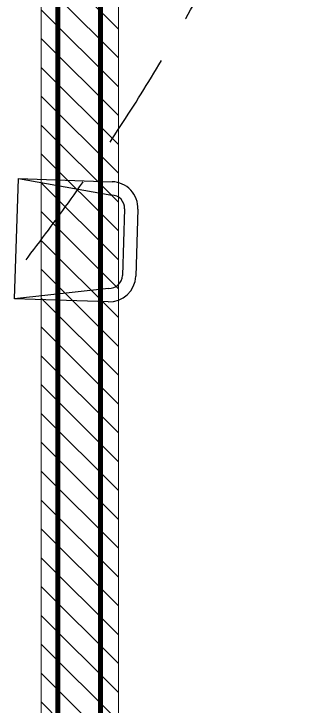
# Model space of a CAD drawing. Header units: millimetres. Extents: x 148480 to 578986, y 39883 to 155062.
# Drawn here: x 240593 to 241733, y 114114 to 116809 of the extents above; entities that cross this region are included whole.
import ezdxf

# ---------------------------------------------------------------- set-up
doc = ezdxf.new("R2010")
doc.units = ezdxf.units.MM
doc.linetypes.add('HIDDEN', pattern=[0.375, 0.25, -0.125])
doc.layers.add('CB-AC CABLE TRAY', color=213, linetype='Continuous', lineweight=15)
for name, color, linetype in [('Flooring', 44, 'Continuous'), ('I - MODULAR', 44, 'Continuous'), ('Layer4', 6, 'Continuous'), ('M-HVAC VRV PIPE', 4, 'Continuous')]:
    doc.layers.add(name, color=color, linetype=linetype)

# ---------------------------------------------------------------- blocks, each defined once
blk = doc.blocks.new('GFC1')
at = {"layer": 'Flooring', "color": 8, "linetype": 'HIDDEN', "ltscale": 1500}
blk.add_lwpolyline([(328672.2, 130068.3, 1.540604), (310717.1, 129143.3, 0.119203), (311634.4, 128071.9, -0.704413), (307490.1, 113767.5)], format="xyb", dxfattribs=at)
at = {"layer": 'I - MODULAR', "color": 8}
for p, q in [((313227.9, 116685.9), (313243.5, 117153.7)), ((313227.9, 116685.9), (313243.5, 117153.7)), ((313243.5, 117153.7), (313605.6, 117089.6)), ((313243.5, 117153.7), (313607.3, 117141.5)), ((313655.8, 117035.9), (313647.1, 116776)), ((313707.8, 117034.1), (313699.1, 116774.3)), ((313593.4, 116725.8), (313227.9, 116685.9)), ((313591.7, 116673.8), (313227.9, 116685.9))]:
    blk.add_line(p, q, dxfattribs=at)
for centre, radius, start, end in [((313603.8, 117037.6), 104, 358.0877, 88.0877), ((313603.8, 117037.6), 52, 358.0877, 88.0877), ((313595.1, 116777.7), 104, 268.0877, 358.0877), ((313595.1, 116777.7), 52, 268.0877, 358.0877)]:
    blk.add_arc(centre, radius, start, end, dxfattribs=at)
blk = doc.blocks.new('*U130')
at = {"layer": 'CB-AC CABLE TRAY', "true_color": 0xa953a0}
h = blk.add_hatch(dxfattribs=at)
h.set_pattern_fill('ANSI31', color=215, scale=25)
h.set_pattern_definition([(45, (-873082.2, 1102908.81), (-56.1266008, 56.1266008), [])])
h.paths.add_polyline_path([(-88704.9, -150.4), (-88704.9, 149.6), (-57017.9, 149.6), (-57017.9, -150.4)])
at = {"layer": 'CB-AC CABLE TRAY', "color": 215, "true_color": 0xa953a0}
blk.add_lwpolyline([(-88704.9, -150.4), (-88704.9, 149.6), (-57017.9, 149.6), (-57017.9, -150.4)], close=True, dxfattribs=at)

msp = doc.modelspace()

# ---------------------------------------------------------------- block references
at = {"layer": 'Layer4', "linetype": 'Continuous', "rotation": 360}
msp.add_blockref('GFC1', (-72632.4, -986), dxfattribs=at)

# ---------------------------------------------------------------- next in the draw order: linework, layer by layer
at = {"layer": 'M-HVAC VRV PIPE', "color": 4, "linetype": 'Continuous', "const_width": 20}
msp.add_lwpolyline([(248783.6, 90880.2), (240763.4, 90880.2), (240763.4, 122405.6), (244590.2, 122405.6), (244590.2, 122170.6), (244777.7, 122170.6)], dxfattribs=at)
at = {"layer": 'M-HVAC VRV PIPE', "color": 2, "linetype": 'Continuous', "const_width": 20}
msp.add_lwpolyline([(248783.6, 91011.8), (240929.4, 91011.8), (240929.4, 122218.5), (243079.2, 122218.5)], dxfattribs=at)

# ---------------------------------------------------------------- next in the draw order: block references
at = {"layer": 'CB-AC CABLE TRAY', "color": 4, "linetype": 'HIDDEN', "rotation": 269.9997198436913}
msp.add_blockref('*U130', (240849, 33755.4), dxfattribs=at)

doc.saveas('drawing.dxf')
